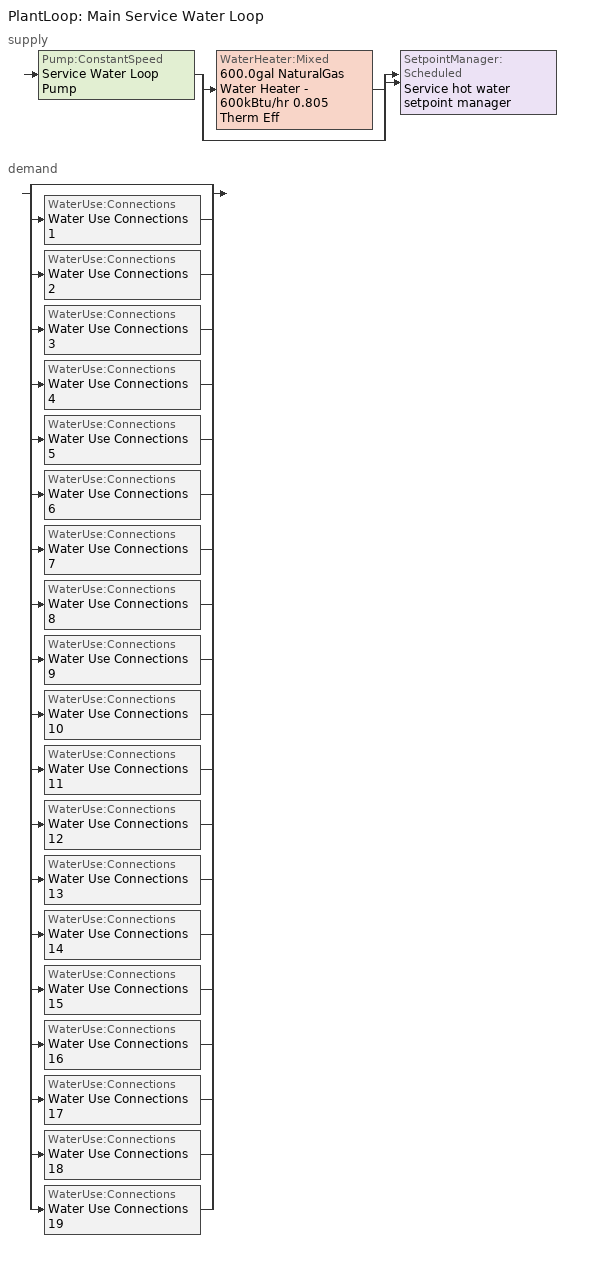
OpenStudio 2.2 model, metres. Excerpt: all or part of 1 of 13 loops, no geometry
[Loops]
PlantLoop 'Main Service Water Loop'
 supply: Pump:ConstantSpeed 'Service Water Loop Pump' > split
  | WaterHeater:Mixed '600.0gal NaturalGas Water Heater - 600kBtu/hr 0.805 Therm Eff'
  | bypass
  join > SetpointManager:Scheduled 'Service hot water setpoint manager'
 demand: split
  | bypass
  | WaterUse:Connections 'Water Use Connections 1'
  | WaterUse:Connections 'Water Use Connections 2'
  | WaterUse:Connections 'Water Use Connections 3'
  | WaterUse:Connections 'Water Use Connections 4'
  | WaterUse:Connections 'Water Use Connections 5'
  | WaterUse:Connections 'Water Use Connections 6'
  | WaterUse:Connections 'Water Use Connections 7'
  | WaterUse:Connections 'Water Use Connections 8'
  | WaterUse:Connections 'Water Use Connections 9'
  | WaterUse:Connections 'Water Use Connections 10'
  | WaterUse:Connections 'Water Use Connections 11'
  | WaterUse:Connections 'Water Use Connections 12'
  | WaterUse:Connections 'Water Use Connections 13'
  | WaterUse:Connections 'Water Use Connections 14'
  | WaterUse:Connections 'Water Use Connections 15'
  | WaterUse:Connections 'Water Use Connections 16'
  | WaterUse:Connections 'Water Use Connections 17'
  | WaterUse:Connections 'Water Use Connections 18'
  | WaterUse:Connections 'Water Use Connections 19'
[PlantLoop]
Main Service Water Loop: Glycol Concentration=0; Maximum Loop Temperature {C}=60; Minimum Loop Temperature {C}=10; Plant Loop Volume {m3}=Autocalculate; Load Distribution Scheme=Optimal
[Sizing:Plant]
Main Service Water Loop: Loop Type=Heating; Design Loop Exit Temperature {C}=60; Loop Design Temperature Difference {deltaC}=5; Sizing Option=NonCoincident; Zone Timesteps in Averaging Window=1; Coincident Sizing Factor Mode=None
[SetpointManager:Scheduled]
Service hot water setpoint manager: Control Variable=Temperature; Schedule=Service Water Loop Temp - 140F
[Pump:ConstantSpeed]
Service Water Loop Pump: Rated Flow Rate {m3/s}=autosize; Rated Pump Head {Pa}=29891; Rated Power Consumption {W}=autosize; Motor Efficiency=0.7; Fraction of Motor Inefficiencies to Fluid Stream=0; Pump Control Type=Intermittent
[WaterHeater:Mixed]
600.0gal NaturalGas Water Heater - 600kBtu/hr 0.805 Therm Eff: Tank Volume {m3}=2.27125; Setpoint Temperature Schedule=Service Water Loop Temp - 140F; Deadband Temperature Difference {deltaC}=2; Maximum Temperature Limit {C}=82.2222; Heater Control Type=Cycle; Heater Maximum Capacity {W}=175843; Heater Fuel Type=NaturalGas; Heater Thermal Efficiency=0.804593; Part Load Factor Curve=SWH-EFFFPLR-NECB2011; Off Cycle Parasitic Fuel Consumption Rate {W}=20; Off Cycle Parasitic Fuel Type=NaturalGas; Off Cycle Parasitic Heat Fraction to Tank=0.8; On Cycle Parasitic Fuel Type=NaturalGas; On Cycle Parasitic Heat Fraction to Tank=0; Ambient Temperature Indicator=Schedule; Ambient Temperature Schedule=Water Heater Ambient Temp Schedule - 70F; Off Cycle Loss Coefficient to Ambient Temperature {W/K}=20.7661; On Cycle Loss Coefficient to Ambient Temperature {W/K}=20.7661; Use Side Effectiveness=1; Source Side Effectiveness=1; Use Side Design Flow Rate {m3/s}=autosize; Source Side Design Flow Rate {m3/s}=autosize; Indirect Water Heating Recovery Time {hr}=1.5
[WaterUse:Connections]
Name | Water Use Equipment Name 1
Water Use Connections 1 | Banquet_flr_6 Service Water Use 0.32gal/min
Water Use Connections 2 | Dining_flr_6 Service Water Use 0.32gal/min
Water Use Connections 3 | Basement Service Water Use 0.51gal/min
Water Use Connections 4 | Storage_flr_1 Service Water Use 0.02gal/min
Water Use Connections 5 | Cafe_flr_1 Service Water Use 0.02gal/min
Water Use Connections 6 | Kitchen_flr_6 Service Water Use 0.05gal/min
Water Use Connections 7 | Laundry_flr_1 Service Water Use 0.02gal/min
Water Use Connections 8 | Lobby_flr_1 Service Water Use 0.33gal/min
Water Use Connections 9 | Retail_1_flr_1 Service Water Use 0.01gal/min
Water Use Connections 10 | Retail_2_flr_1 Service Water Use 0.01gal/min
Water Use Connections 11 | Room_1_flr_3 Service Water Use 0.08gal/min
Water Use Connections 12 | Room_1_flr_6 Service Water Use 0.08gal/min
Water Use Connections 13 | Room_2_flr_3 Service Water Use 0.08gal/min
Water Use Connections 14 | Room_2_flr_6 Service Water Use 0.08gal/min
Water Use Connections 15 | Room_3_mult19_flr_3 Service Water Use 0.05gal/min
Water Use Connections 16 | Room_3_mult9_flr_6 Service Water Use 0.05gal/min
Water Use Connections 17 | Room_4_mult19_flr_3 Service Water Use 0.05gal/min
Water Use Connections 18 | Room_5_flr_3 Service Water Use 0.08gal/min
Water Use Connections 19 | Room_6_flr_3 Service Water Use 0.08gal/min
[WaterUse:Equipment:Definition]
Name | Peak Flow Rate {m3/s} | Target Temperature Schedule | Sensible Fraction Schedule | Latent Fraction Schedule
Banquet_flr_6 Service Water Use Def 0.32gal/min | 2.04803e-05 | Schedule Ruleset 5 | Schedule Ruleset 3 | Schedule Ruleset 4
Dining_flr_6 Service Water Use Def 0.32gal/min | 2.04803e-05 | Schedule Ruleset 8 | Schedule Ruleset 6 | Schedule Ruleset 7
Basement Service Water Use Def 0.51gal/min | 3.19549e-05 | Schedule Ruleset 11 | Schedule Ruleset 9 | Schedule Ruleset 10
Storage_flr_1 Service Water Use Def 0.02gal/min | 1.53021e-06 | Schedule Ruleset 14 | Schedule Ruleset 12 | Schedule Ruleset 13
Cafe_flr_1 Service Water Use Def 0.02gal/min | 1.51895e-06 | Schedule Ruleset 17 | Schedule Ruleset 15 | Schedule Ruleset 16
Kitchen_flr_6 Service Water Use Def 0.05gal/min | 3.33151e-06 | Schedule Ruleset 20 | Schedule Ruleset 18 | Schedule Ruleset 19
Laundry_flr_1 Service Water Use Def 0.02gal/min | 1.26144e-06 | Schedule Ruleset 23 | Schedule Ruleset 21 | Schedule Ruleset 22
Lobby_flr_1 Service Water Use Def 0.33gal/min | 2.10199e-05 | Schedule Ruleset 26 | Schedule Ruleset 24 | Schedule Ruleset 25
Retail_1_flr_1 Service Water Use Def 0.01gal/min | 4.79494e-07 | Schedule Ruleset 29 | Schedule Ruleset 27 | Schedule Ruleset 28
Retail_2_flr_1 Service Water Use Def 0.01gal/min | 5.55256e-07 | Schedule Ruleset 32 | Schedule Ruleset 30 | Schedule Ruleset 31
Room_1_flr_3 Service Water Use Def 0.08gal/min | 5.03867e-06 | Schedule Ruleset 35 | Schedule Ruleset 33 | Schedule Ruleset 34
Room_1_flr_6 Service Water Use Def 0.08gal/min | 5.03867e-06 | Schedule Ruleset 38 | Schedule Ruleset 36 | Schedule Ruleset 37
Room_2_flr_3 Service Water Use Def 0.08gal/min | 5.03808e-06 | Schedule Ruleset 41 | Schedule Ruleset 39 | Schedule Ruleset 40
Room_2_flr_6 Service Water Use Def 0.08gal/min | 5.03808e-06 | Schedule Ruleset 44 | Schedule Ruleset 42 | Schedule Ruleset 43
Room_3_mult19_flr_3 Service Water Use Def 0.05gal/min | 3.16661e-06 | Schedule Ruleset 47 | Schedule Ruleset 45 | Schedule Ruleset 46
Room_3_mult9_flr_6 Service Water Use Def 0.05gal/min | 3.16748e-06 | Schedule Ruleset 50 | Schedule Ruleset 48 | Schedule Ruleset 49
Room_4_mult19_flr_3 Service Water Use Def 0.05gal/min | 3.16748e-06 | Schedule Ruleset 53 | Schedule Ruleset 51 | Schedule Ruleset 52
Room_5_flr_3 Service Water Use Def 0.08gal/min | 5.03867e-06 | Schedule Ruleset 56 | Schedule Ruleset 54 | Schedule Ruleset 55
Room_6_flr_3 Service Water Use Def 0.08gal/min | 5.03808e-06 | Schedule Ruleset 59 | Schedule Ruleset 57 | Schedule Ruleset 58
[WaterUse:Equipment]
Name | Water Use Equipment Definition | Space | Flow Rate Fraction Schedule
Banquet_flr_6 Service Water Use 0.32gal/min | Banquet_flr_6 Service Water Use Def 0.32gal/min | Banquet_Flr_6 | NECB-B-Service Water Heating
Dining_flr_6 Service Water Use 0.32gal/min | Dining_flr_6 Service Water Use Def 0.32gal/min | Dining_Flr_6 | NECB-B-Service Water Heating
Basement Service Water Use 0.51gal/min | Basement Service Water Use Def 0.51gal/min | Basement | NECB-E-Service Water Heating
Storage_flr_1 Service Water Use 0.02gal/min | Storage_flr_1 Service Water Use Def 0.02gal/min | Storage_Flr_1 | NECB-E-Service Water Heating
Cafe_flr_1 Service Water Use 0.02gal/min | Cafe_flr_1 Service Water Use Def 0.02gal/min | Cafe_Flr_1 | NECB-C-Service Water Heating
Kitchen_flr_6 Service Water Use 0.05gal/min | Kitchen_flr_6 Service Water Use Def 0.05gal/min | Kitchen_Flr_6 | NECB-B-Service Water Heating
Laundry_flr_1 Service Water Use 0.02gal/min | Laundry_flr_1 Service Water Use Def 0.02gal/min | Laundry_Flr_1 | NECB-C-Service Water Heating
Lobby_flr_1 Service Water Use 0.33gal/min | Lobby_flr_1 Service Water Use Def 0.33gal/min | Lobby_Flr_1 | NECB-H-Service Water Heating
Retail_1_flr_1 Service Water Use 0.01gal/min | Retail_1_flr_1 Service Water Use Def 0.01gal/min | Retail_1_Flr_1 | NECB-C-Service Water Heating
Retail_2_flr_1 Service Water Use 0.01gal/min | Retail_2_flr_1 Service Water Use Def 0.01gal/min | Retail_2_Flr_1 | NECB-C-Service Water Heating
Room_1_flr_3 Service Water Use 0.08gal/min | Room_1_flr_3 Service Water Use Def 0.08gal/min | Room_1_Flr_3 | NECB-F-Service Water Heating
Room_1_flr_6 Service Water Use 0.08gal/min | Room_1_flr_6 Service Water Use Def 0.08gal/min | Room_1_Flr_6 | NECB-F-Service Water Heating
Room_2_flr_3 Service Water Use 0.08gal/min | Room_2_flr_3 Service Water Use Def 0.08gal/min | Room_2_Flr_3 | NECB-F-Service Water Heating
Room_2_flr_6 Service Water Use 0.08gal/min | Room_2_flr_6 Service Water Use Def 0.08gal/min | Room_2_Flr_6 | NECB-F-Service Water Heating
Room_3_mult19_flr_3 Service Water Use 0.05gal/min | Room_3_mult19_flr_3 Service Water Use Def 0.05gal/min | Room_3_Mult19_Flr_3 | NECB-F-Service Water Heating
Room_3_mult9_flr_6 Service Water Use 0.05gal/min | Room_3_mult9_flr_6 Service Water Use Def 0.05gal/min | Room_3_Mult9_Flr_6 | NECB-F-Service Water Heating
Room_4_mult19_flr_3 Service Water Use 0.05gal/min | Room_4_mult19_flr_3 Service Water Use Def 0.05gal/min | Room_4_Mult19_Flr_3 | NECB-F-Service Water Heating
Room_5_flr_3 Service Water Use 0.08gal/min | Room_5_flr_3 Service Water Use Def 0.08gal/min | Room_5_Flr_3 | NECB-F-Service Water Heating
Room_6_flr_3 Service Water Use 0.08gal/min | Room_6_flr_3 Service Water Use Def 0.08gal/min | Room_6_Flr_3 | NECB-F-Service Water Heating
[Schedule:Ruleset]
Name | Default Day Schedule
Service Water Loop Temp - 140F | Service Water Loop Temp - 140F Default
Water Heater Ambient Temp Schedule - 70F | Water Heater Ambient Temp Schedule - 70F Default
Schedule Ruleset 3 | Schedule Day 8
Schedule Ruleset 4 | Schedule Day 9
Schedule Ruleset 5 | Schedule Day 10
NECB-B-Service Water Heating | NECB-B-Service Water Heating Default
Schedule Ruleset 6 | Schedule Day 11
Schedule Ruleset 7 | Schedule Day 12
Schedule Ruleset 8 | Schedule Day 13
Schedule Ruleset 9 | Schedule Day 14
Schedule Ruleset 10 | Schedule Day 15
Schedule Ruleset 11 | Schedule Day 16
NECB-E-Service Water Heating | NECB-E-Service Water Heating Default
Schedule Ruleset 12 | Schedule Day 17
Schedule Ruleset 13 | Schedule Day 18
Schedule Ruleset 14 | Schedule Day 19
Schedule Ruleset 15 | Schedule Day 20
Schedule Ruleset 16 | Schedule Day 21
Schedule Ruleset 17 | Schedule Day 22
NECB-C-Service Water Heating | NECB-C-Service Water Heating Default
Schedule Ruleset 18 | Schedule Day 23
Schedule Ruleset 19 | Schedule Day 24
Schedule Ruleset 20 | Schedule Day 25
Schedule Ruleset 21 | Schedule Day 26
Schedule Ruleset 22 | Schedule Day 27
Schedule Ruleset 23 | Schedule Day 28
Schedule Ruleset 24 | Schedule Day 29
Schedule Ruleset 25 | Schedule Day 30
Schedule Ruleset 26 | Schedule Day 31
NECB-H-Service Water Heating | NECB-H-Service Water Heating Default
Schedule Ruleset 27 | Schedule Day 32
Schedule Ruleset 28 | Schedule Day 33
Schedule Ruleset 29 | Schedule Day 34
Schedule Ruleset 30 | Schedule Day 35
Schedule Ruleset 31 | Schedule Day 36
Schedule Ruleset 32 | Schedule Day 37
Schedule Ruleset 33 | Schedule Day 38
Schedule Ruleset 34 | Schedule Day 39
Schedule Ruleset 35 | Schedule Day 40
NECB-F-Service Water Heating | NECB-F-Service Water Heating Default
Schedule Ruleset 36 | Schedule Day 41
Schedule Ruleset 37 | Schedule Day 42
Schedule Ruleset 38 | Schedule Day 43
Schedule Ruleset 39 | Schedule Day 44
Schedule Ruleset 40 | Schedule Day 45
Schedule Ruleset 41 | Schedule Day 46
Schedule Ruleset 42 | Schedule Day 47
Schedule Ruleset 43 | Schedule Day 48
Schedule Ruleset 44 | Schedule Day 49
Schedule Ruleset 45 | Schedule Day 50
Schedule Ruleset 46 | Schedule Day 51
Schedule Ruleset 47 | Schedule Day 52
Schedule Ruleset 48 | Schedule Day 53
Schedule Ruleset 49 | Schedule Day 54
Schedule Ruleset 50 | Schedule Day 55
Schedule Ruleset 51 | Schedule Day 56
Schedule Ruleset 52 | Schedule Day 57
Schedule Ruleset 53 | Schedule Day 58
Schedule Ruleset 54 | Schedule Day 59
Schedule Ruleset 55 | Schedule Day 60
Schedule Ruleset 56 | Schedule Day 61
Schedule Ruleset 57 | Schedule Day 62
Schedule Ruleset 58 | Schedule Day 63
Schedule Ruleset 59 | Schedule Day 64
[Schedule:Day]
Service Water Loop Temp - 140F Default; Schedule Day 10; Schedule Day 13; Schedule Day 16; Schedule Day 19; Schedule Day 22; Schedule Day 25; Schedule Day 28; Schedule Day 31; Schedule Day 34; Schedule Day 37; Schedule Day 40; Schedule Day 43; Schedule Day 46; Schedule Day 49; Schedule Day 52; Schedule Day 55; Schedule Day 58; Schedule Day 61; Schedule Day 64: 24, 0, 60
Water Heater Ambient Temp Schedule - 70F Default: 24, 0, 21.1111
Schedule Day 8; Schedule Day 11; Schedule Day 14; Schedule Day 17; Schedule Day 20; Schedule Day 23; Schedule Day 26; Schedule Day 29; Schedule Day 32; Schedule Day 35; Schedule Day 38; Schedule Day 41; Schedule Day 44; Schedule Day 47; Schedule Day 50; Schedule Day 53; Schedule Day 56; Schedule Day 59; Schedule Day 62: 24, 0, 0.2
Schedule Day 9; Schedule Day 12; Schedule Day 15; NECB-E-Service Water Heating Sun|Hol Day; Schedule Day 18; Schedule Day 21; Schedule Day 24; Schedule Day 27; Schedule Day 30; Schedule Day 33; Schedule Day 36; Schedule Day 39; Schedule Day 42; Schedule Day 45; Schedule Day 48; Schedule Day 51; Schedule Day 54; Schedule Day 57; Schedule Day 60; Schedule Day 63: 24, 0, 0.05
NECB-B-Service Water Heating Default; NECB-B-Service Water Heating Default|Wkdy Day: 1, 0, 0.6, 2, 0, 0.5, 9, 0, 0.05, 11, 0, 0.7, 12, 0, 0.4, 13, 0, 0.5, 15, 0, 0.6, 16, 0, 0.4, 18, 0, 0.3, 19, 0, 0.4, 20, 0, 0.5, 22, 0, 0.8, 24, 0, 0.9
NECB-B-Service Water Heating Sat Day: 1, 0, 0.7, 2, 0, 0.6, 9, 0, 0.05, 11, 0, 0.7, 12, 0, 0.4, 13, 0, 0.5, 15, 0, 0.6, 16, 0, 0.4, 18, 0, 0.3, 19, 0, 0.4, 20, 0, 0.5, 22, 0, 0.8, 24, 0, 0.9
NECB-B-Service Water Heating Sun|Hol Day: 1, 0, 0.5, 2, 0, 0.6, 9, 0, 0.05, 11, 0, 0.7, 12, 0, 0.4, 13, 0, 0.5, 15, 0, 0.6, 16, 0, 0.4, 18, 0, 0.3, 19, 0, 0.4, 20, 0, 0.5, 22, 0, 0.8, 24, 0, 0.5
NECB-E-Service Water Heating Default; NECB-E-Service Water Heating Default|Wkdy Day: 8, 0, 0.05, 9, 0, 0.1, 10, 0, 0.4, 12, 0, 0.5, 13, 0, 0.7, 14, 0, 0.9, 15, 0, 0.8, 16, 0, 0.7, 17, 0, 0.8, 18, 0, 0.3, 24, 0, 0.05
NECB-E-Service Water Heating Sat Day: 10, 0, 0.05, 12, 0, 0.2, 13, 0, 0.4, 16, 0, 0.2, 24, 0, 0.05
NECB-C-Service Water Heating Default; NECB-C-Service Water Heating Default|Wkdy Day: 8, 0, 0.05, 9, 0, 0.1, 10, 0, 0.2, 11, 0, 0.3, 12, 0, 0.4, 16, 0, 0.8, 17, 0, 0.6, 18, 0, 0.4, 19, 0, 0.3, 21, 0, 0.2, 24, 0, 0.05
NECB-C-Service Water Heating Sat Day: 8, 0, 0.05, 9, 0, 0.1, 10, 0, 0.2, 11, 0, 0.3, 12, 0, 0.5, 16, 0, 0.9, 17, 0, 0.7, 18, 0, 0.5, 19, 0, 0.3, 21, 0, 0.2, 24, 0, 0.05
NECB-C-Service Water Heating Sun|Hol Day: 10, 0, 0.05, 11, 0, 0.1, 12, 0, 0.2, 13, 0, 0.4, 15, 0, 0.8, 16, 0, 0.6, 17, 0, 0.4, 18, 0, 0.3, 19, 0, 0.2, 24, 0, 0.05
NECB-H-Service Water Heating Default; NECB-H-Service Water Heating Default|Wkdy Day; NECB-H-Service Water Heating Sat Day; NECB-H-Service Water Heating Sun|Hol Day: 24, 0, 0.9
NECB-F-Service Water Heating Default; NECB-F-Service Water Heating Default|Wkdy Day: 1, 0, 0.5, 2, 0, 0.3, 3, 0, 0.2, 5, 0, 0.1, 6, 0, 0.2, 7, 0, 0.4, 8, 0, 0.6, 9, 0, 0.9, 10, 0, 0.7, 12, 0, 0.5, 13, 0, 0.4, 14, 0, 0.5, 15, 0, 0.4, 19, 0, 0.3, 20, 0, 0.5, 24, 0, 0.7
NECB-F-Service Water Heating Sat Day: 1, 0, 0.5, 2, 0, 0.3, 3, 0, 0.2, 5, 0, 0.1, 6, 0, 0.2, 7, 0, 0.4, 8, 0, 0.5, 9, 0, 0.8, 10, 0, 0.6, 15, 0, 0.5, 16, 0, 0.4, 19, 0, 0.3, 20, 0, 0.5, 24, 0, 0.7
NECB-F-Service Water Heating Sun|Hol Day: 1, 0, 0.5, 2, 0, 0.3, 3, 0, 0.2, 5, 0, 0.1, 6, 0, 0.2, 8, 0, 0.4, 9, 0, 0.6, 10, 0, 0.9, 11, 0, 0.7, 14, 0, 0.5, 15, 0, 0.4, 19, 0, 0.3, 20, 0, 0.4, 24, 0, 0.6
[Schedule:Rule] Date Specification Type=DateRange; Start Month=1; Start Day=1; End Month=12; End Day=31
Name | Schedule Ruleset | Rule Order | Day Schedule | Apply Monday | Apply Tuesday | Apply Wednesday | Apply Thursday | Apply Friday | Apply Saturday | Apply Sunday
Schedule Rule 77 | NECB-B-Service Water Heating | 2 | NECB-B-Service Water Heating Default|Wkdy Day | Yes | Yes | Yes | Yes | Yes
Schedule Rule 78 | NECB-B-Service Water Heating | 1 | NECB-B-Service Water Heating Sat Day |  |  |  |  |  | Yes
Schedule Rule 79 | NECB-B-Service Water Heating | 0 | NECB-B-Service Water Heating Sun|Hol Day |  |  |  |  |  |  | Yes
Schedule Rule 80 | NECB-E-Service Water Heating | 2 | NECB-E-Service Water Heating Default|Wkdy Day | Yes | Yes | Yes | Yes | Yes
Schedule Rule 81 | NECB-E-Service Water Heating | 1 | NECB-E-Service Water Heating Sat Day |  |  |  |  |  | Yes
Schedule Rule 82 | NECB-E-Service Water Heating | 0 | NECB-E-Service Water Heating Sun|Hol Day |  |  |  |  |  |  | Yes
Schedule Rule 83 | NECB-C-Service Water Heating | 2 | NECB-C-Service Water Heating Default|Wkdy Day | Yes | Yes | Yes | Yes | Yes
Schedule Rule 84 | NECB-C-Service Water Heating | 1 | NECB-C-Service Water Heating Sat Day |  |  |  |  |  | Yes
Schedule Rule 85 | NECB-C-Service Water Heating | 0 | NECB-C-Service Water Heating Sun|Hol Day |  |  |  |  |  |  | Yes
Schedule Rule 86 | NECB-H-Service Water Heating | 2 | NECB-H-Service Water Heating Default|Wkdy Day | Yes | Yes | Yes | Yes | Yes
Schedule Rule 87 | NECB-H-Service Water Heating | 1 | NECB-H-Service Water Heating Sat Day |  |  |  |  |  | Yes
Schedule Rule 88 | NECB-H-Service Water Heating | 0 | NECB-H-Service Water Heating Sun|Hol Day |  |  |  |  |  |  | Yes
Schedule Rule 89 | NECB-F-Service Water Heating | 2 | NECB-F-Service Water Heating Default|Wkdy Day | Yes | Yes | Yes | Yes | Yes
Schedule Rule 90 | NECB-F-Service Water Heating | 1 | NECB-F-Service Water Heating Sat Day |  |  |  |  |  | Yes
Schedule Rule 91 | NECB-F-Service Water Heating | 0 | NECB-F-Service Water Heating Sun|Hol Day |  |  |  |  |  |  | Yes
[Curve:Cubic]
SWH-EFFFPLR-NECB2011: Coefficient1 Constant=0.7576; Coefficient2 x=1.0071; Coefficient3 x**2=-1.4443; Coefficient4 x**3=0.6844; Minimum Value of x=0; Maximum Value of x=1
